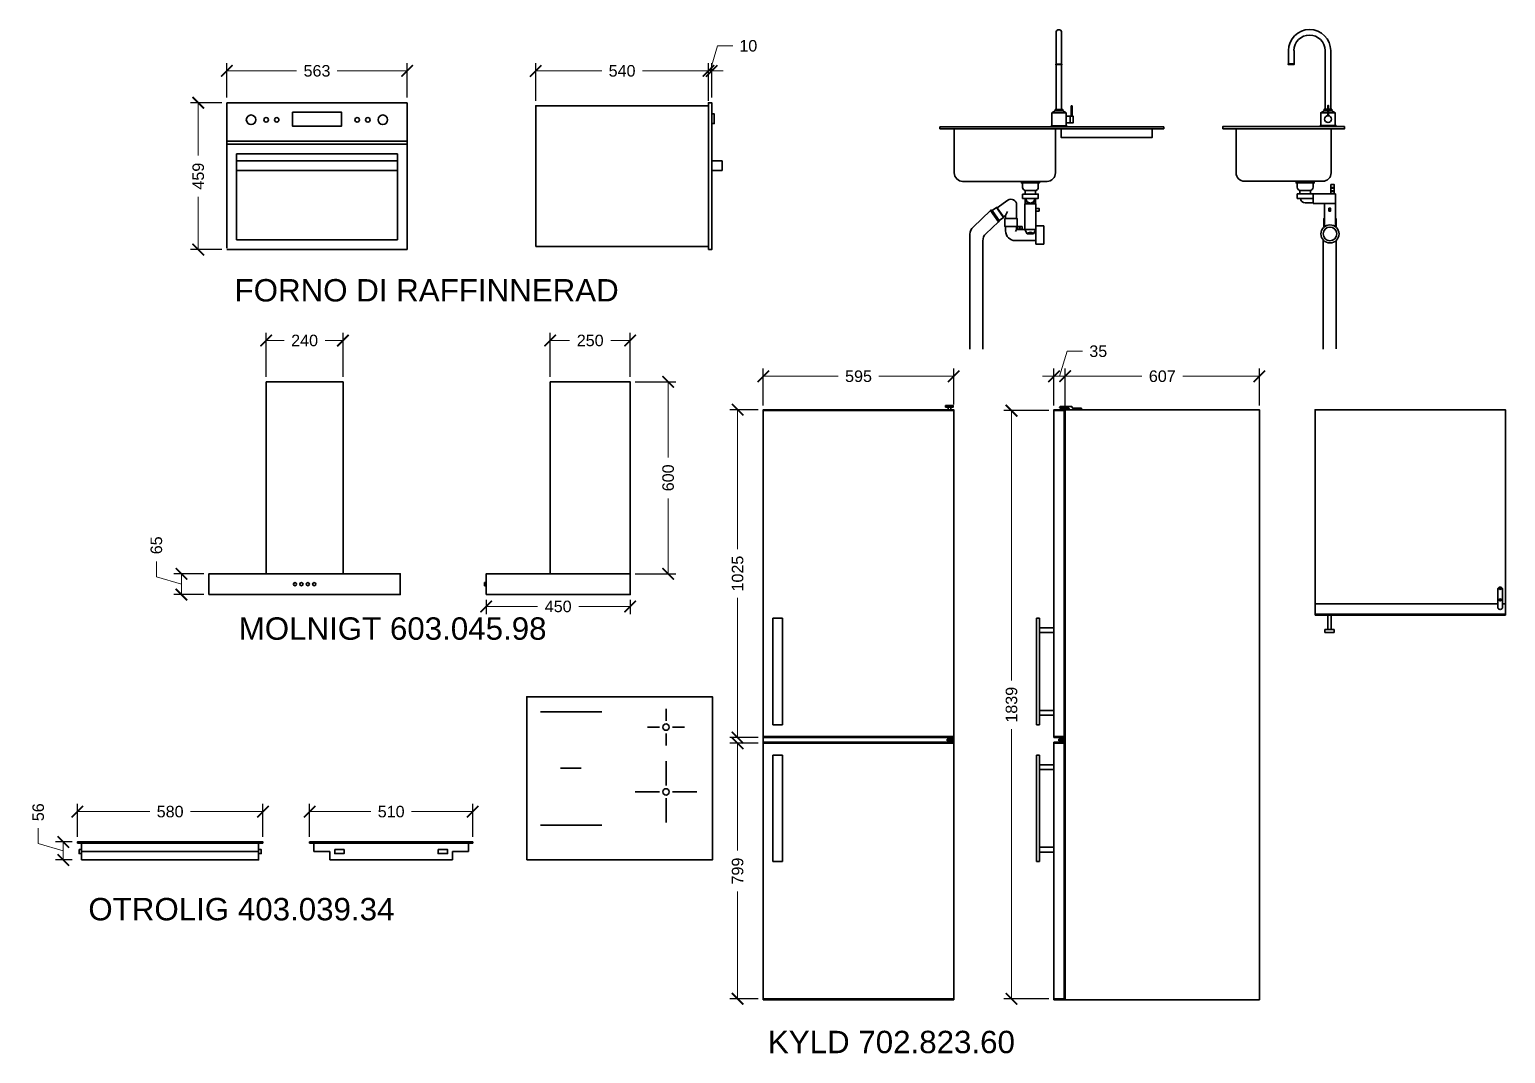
# Model space of a CAD drawing. Header units: inches. Extents: x 15 to 1171, y 15 to 335.
# Drawn here: x 15 to 476.3, y 14.6 to 334.7 of the extents above; entities that cross this region are included whole.
import ezdxf

# ---------------------------------------------------------------- set-up
doc = ezdxf.new("R2010")
doc.units = ezdxf.units.IN
doc.header["$MEASUREMENT"] = 0
doc.layers.add('A-ANNO-DIMS', color=7, linetype='Continuous', lineweight=13)
doc.layers.add('A-SECT-MCUT', color=255, linetype='Continuous', lineweight=35)
doc.layers.add('G-ANNO-TEXT', color=3, linetype='Continuous')
doc.styles.add('ARIAL', font='Arial.ttf')
doc.styles.get("Standard").update_dxf_attribs({"font": 'Arial.ttf'})
doc.dimstyles.new('E-0020_TICK_13', dxfattribs={"dimscale": 0.1, "dimtxt": 36, "dimasz": 36, "dimexe": 24, "dimexo": 16, "dimgap": 24, "dimtad": 0, "dimdec": 0, "dimlfac": 10, "dimzin": 0, "dimdsep": 46, "dimtxsty": 'ARIAL', "dimblk": 'ARCHTICK', "dimblk1": 'ARCHTICK', "dimblk2": 'ARCHTICK', "dimcen": 24, "dimclrd": 256, "dimclre": 256, "dimclrt": 256, "dimadec": 0, "dimazin": 0, "dimtfac": 1, "dimtdec": 0, "dimtmove": 1, "dimatfit": 3, "dimldrblk": 'OPEN90', "dimfxl": 1, "dimtfill": 1, "dimtolj": 1, "dimtzin": 0, "dimlwd": -1, "dimarcsym": 0})

# ---------------------------------------------------------------- blocks, each defined once
blk = doc.blocks.new('_ArchTick')
at = {"color": 0, "linetype": 'ByBlock', "const_width": 0.15}
blk.add_lwpolyline([(-0.5, -0.5), (0.5, 0.5)], dxfattribs=at)
blk = doc.blocks.new('*D3')
at = {"layer": 'A-ANNO-DIMS', "lineweight": -2, "transparency": 16777216}
for p, q in [((75.08, 311.85), (65.35, 311.85)), ((75.08, 265.95), (65.35, 265.95))]:
    blk.add_line(p, q, dxfattribs=at)
at = {"layer": 'A-ANNO-DIMS', "transparency": 16777216}
for p, q in [((67.75, 311.85), (67.75, 295.35)), ((67.75, 265.95), (67.75, 282.44))]:
    blk.add_line(p, q, dxfattribs=at)
at = {"layer": 'Defpoints', "color": 0, "transparency": 16777216}
for p in [(76.68, 311.85), (67.75, 265.95), (76.68, 265.95)]:
    blk.add_point(p, dxfattribs=at)
at = {"layer": 'A-ANNO-DIMS', "transparency": 16777216, "xscale": 3.6, "yscale": 3.6, "zscale": 3.6}
for p, rotation in [((67.75, 311.85), 90), ((67.75, 265.95), 270)]:
    blk.add_blockref('_ArchTick', p, dxfattribs=dict(at, rotation=rotation))
at = {"layer": 'A-ANNO-DIMS', "transparency": 16777216, "insert": (67.75, 288.9), "char_height": 3.6, "attachment_point": 5, "rotation": 90, "style": 'ARIAL', "bg_fill": 3, "box_fill_scale": 1.25, "bg_fill_color": 256, "bg_fill_true_color": 13158600, "bg_fill_transparency": 0}
blk.add_mtext('\\A1;459', dxfattribs=at)
blk = doc.blocks.new('_Open90')
blk = doc.blocks.new('*D4')
at = {"layer": 'A-ANNO-DIMS', "lineweight": -2, "transparency": 16777216}
for p, q in [((76.68, 313.45), (76.68, 324.21)), ((133.02, 313.45), (133.02, 324.21))]:
    blk.add_line(p, q, dxfattribs=at)
at = {"layer": 'A-ANNO-DIMS', "transparency": 16777216}
for p, q in [((76.68, 321.81), (98.49, 321.81)), ((133.02, 321.81), (111.2, 321.81))]:
    blk.add_line(p, q, dxfattribs=at)
at = {"layer": 'Defpoints', "color": 0, "transparency": 16777216}
for p in [(133.02, 321.81), (76.68, 311.85), (133.02, 311.85)]:
    blk.add_point(p, dxfattribs=at)
at = {"layer": 'A-ANNO-DIMS', "transparency": 16777216, "xscale": 3.6, "yscale": 3.6, "zscale": 3.6, "rotation": 180}
blk.add_blockref('_ArchTick', (76.68, 321.81), dxfattribs=at)
at = {"layer": 'A-ANNO-DIMS', "transparency": 16777216, "xscale": 3.6, "yscale": 3.6, "zscale": 3.6}
blk.add_blockref('_ArchTick', (133.02, 321.81), dxfattribs=at)
at = {"layer": 'A-ANNO-DIMS', "transparency": 16777216, "insert": (104.85, 321.81), "char_height": 3.6, "attachment_point": 5, "style": 'ARIAL', "bg_fill": 3, "box_fill_scale": 1.25, "bg_fill_color": 256, "bg_fill_true_color": 13158600, "bg_fill_transparency": 0}
blk.add_mtext('\\A1;563', dxfattribs=at)
blk = doc.blocks.new('*D5')
at = {"layer": 'A-ANNO-DIMS', "lineweight": -2, "transparency": 16777216}
for p, q in [((173.19, 312.5), (173.19, 324.21)), ((227.19, 312.5), (227.19, 324.21))]:
    blk.add_line(p, q, dxfattribs=at)
at = {"layer": 'A-ANNO-DIMS', "transparency": 16777216}
for p, q in [((173.19, 321.81), (193.83, 321.81)), ((227.19, 321.81), (206.54, 321.81))]:
    blk.add_line(p, q, dxfattribs=at)
at = {"layer": 'Defpoints', "color": 0, "transparency": 16777216}
for p in [(227.19, 321.81), (173.19, 310.9), (227.19, 310.9)]:
    blk.add_point(p, dxfattribs=at)
at = {"layer": 'A-ANNO-DIMS', "transparency": 16777216, "xscale": 3.6, "yscale": 3.6, "zscale": 3.6, "rotation": 180}
blk.add_blockref('_ArchTick', (173.19, 321.81), dxfattribs=at)
at = {"layer": 'A-ANNO-DIMS', "transparency": 16777216, "xscale": 3.6, "yscale": 3.6, "zscale": 3.6}
blk.add_blockref('_ArchTick', (227.19, 321.81), dxfattribs=at)
at = {"layer": 'A-ANNO-DIMS', "transparency": 16777216, "insert": (200.19, 321.81), "char_height": 3.6, "attachment_point": 5, "style": 'ARIAL', "bg_fill": 3, "box_fill_scale": 1.25, "bg_fill_color": 256, "bg_fill_true_color": 13158600, "bg_fill_transparency": 0}
blk.add_mtext('\\A1;540', dxfattribs=at)
blk = doc.blocks.new('*D6')
at = {"layer": 'A-ANNO-DIMS', "transparency": 16777216}
for p, q in [((227.69, 321.81), (230.03, 329.64)), ((230.03, 329.64), (234.83, 329.64)), ((227.19, 321.81), (223.59, 321.81)), ((227.19, 321.81), (228.19, 321.81)), ((227.19, 321.81), (228.19, 321.81)), ((228.19, 321.81), (231.79, 321.81))]:
    blk.add_line(p, q, dxfattribs=at)
at = {"layer": 'A-ANNO-DIMS', "lineweight": -2, "transparency": 16777216}
for p, q in [((227.19, 313.45), (227.19, 324.21)), ((228.19, 313.45), (228.19, 324.21))]:
    blk.add_line(p, q, dxfattribs=at)
at = {"layer": 'Defpoints', "color": 0, "transparency": 16777216}
for p in [(228.19, 321.81), (227.19, 311.85), (228.19, 311.85)]:
    blk.add_point(p, dxfattribs=at)
at = {"layer": 'A-ANNO-DIMS', "transparency": 16777216, "xscale": 3.6, "yscale": 3.6, "zscale": 3.6}
blk.add_blockref('_ArchTick', (227.19, 321.81), dxfattribs=at)
at = {"layer": 'A-ANNO-DIMS', "transparency": 16777216, "xscale": 3.6, "yscale": 3.6, "zscale": 3.6, "rotation": 180}
blk.add_blockref('_ArchTick', (228.19, 321.81), dxfattribs=at)
at = {"layer": 'A-ANNO-DIMS', "transparency": 16777216, "insert": (239.64, 329.64), "char_height": 3.6, "attachment_point": 5, "style": 'ARIAL', "bg_fill": 3, "box_fill_scale": 1.25, "bg_fill_color": 256, "bg_fill_true_color": 13158600, "bg_fill_transparency": 0}
blk.add_mtext('\\A1;10', dxfattribs=at)
blk = doc.blocks.new('*D7')
at = {"layer": 'A-ANNO-DIMS', "lineweight": -2, "transparency": 16777216}
for p, q in [((88.98, 226.18), (88.98, 239.91)), ((112.98, 226.18), (112.98, 239.91))]:
    blk.add_line(p, q, dxfattribs=at)
at = {"layer": 'A-ANNO-DIMS', "transparency": 16777216}
for p, q in [((88.98, 237.51), (94.56, 237.51)), ((112.98, 237.51), (107.41, 237.51))]:
    blk.add_line(p, q, dxfattribs=at)
at = {"layer": 'Defpoints', "color": 0, "transparency": 16777216}
for p in [(112.98, 237.51), (88.98, 224.58), (112.98, 224.58)]:
    blk.add_point(p, dxfattribs=at)
at = {"layer": 'A-ANNO-DIMS', "transparency": 16777216, "xscale": 3.6, "yscale": 3.6, "zscale": 3.6, "rotation": 180}
blk.add_blockref('_ArchTick', (88.98, 237.51), dxfattribs=at)
at = {"layer": 'A-ANNO-DIMS', "transparency": 16777216, "xscale": 3.6, "yscale": 3.6, "zscale": 3.6}
blk.add_blockref('_ArchTick', (112.98, 237.51), dxfattribs=at)
at = {"layer": 'A-ANNO-DIMS', "transparency": 16777216, "insert": (100.98, 237.51), "char_height": 3.6, "attachment_point": 5, "style": 'ARIAL', "bg_fill": 3, "box_fill_scale": 1.25, "bg_fill_color": 256, "bg_fill_true_color": 13158600, "bg_fill_transparency": 0}
blk.add_mtext('\\A1;240', dxfattribs=at)
blk = doc.blocks.new('*D8')
at = {"layer": 'A-ANNO-DIMS', "transparency": 16777216}
for p, q in [((54.67, 163.67), (54.67, 168.47)), ((62.5, 161.33), (54.67, 163.67)), ((62.5, 164.58), (62.5, 158.08))]:
    blk.add_line(p, q, dxfattribs=at)
at = {"layer": 'A-ANNO-DIMS', "lineweight": -2, "transparency": 16777216}
for p, q in [((69.48, 164.58), (60.1, 164.58)), ((69.48, 158.08), (60.1, 158.08))]:
    blk.add_line(p, q, dxfattribs=at)
at = {"layer": 'Defpoints', "color": 0, "transparency": 16777216}
for p in [(71.08, 164.58), (62.5, 158.08), (71.08, 158.08)]:
    blk.add_point(p, dxfattribs=at)
at = {"layer": 'A-ANNO-DIMS', "transparency": 16777216, "xscale": 3.6, "yscale": 3.6, "zscale": 3.6}
for p, rotation in [((62.5, 164.58), 90), ((62.5, 158.08), 270)]:
    blk.add_blockref('_ArchTick', p, dxfattribs=dict(at, rotation=rotation))
at = {"layer": 'A-ANNO-DIMS', "transparency": 16777216, "insert": (54.67, 173.48), "char_height": 3.6, "attachment_point": 5, "rotation": 90, "style": 'ARIAL', "bg_fill": 3, "box_fill_scale": 1.25, "bg_fill_color": 256, "bg_fill_true_color": 13158600, "bg_fill_transparency": 0}
blk.add_mtext('\\A1;65', dxfattribs=at)
blk = doc.blocks.new('*D9')
at = {"layer": 'A-ANNO-DIMS', "lineweight": -2, "transparency": 16777216}
for p, q in [((177.73, 226.18), (177.73, 239.91)), ((202.73, 226.18), (202.73, 239.91))]:
    blk.add_line(p, q, dxfattribs=at)
at = {"layer": 'A-ANNO-DIMS', "transparency": 16777216}
for p, q in [((177.73, 237.51), (183.8, 237.51)), ((202.73, 237.51), (196.66, 237.51))]:
    blk.add_line(p, q, dxfattribs=at)
at = {"layer": 'Defpoints', "color": 0, "transparency": 16777216}
for p in [(202.73, 237.51), (177.73, 224.58), (202.73, 224.58)]:
    blk.add_point(p, dxfattribs=at)
at = {"layer": 'A-ANNO-DIMS', "transparency": 16777216, "xscale": 3.6, "yscale": 3.6, "zscale": 3.6, "rotation": 180}
blk.add_blockref('_ArchTick', (177.73, 237.51), dxfattribs=at)
at = {"layer": 'A-ANNO-DIMS', "transparency": 16777216, "xscale": 3.6, "yscale": 3.6, "zscale": 3.6}
blk.add_blockref('_ArchTick', (202.73, 237.51), dxfattribs=at)
at = {"layer": 'A-ANNO-DIMS', "transparency": 16777216, "insert": (190.23, 237.51), "char_height": 3.6, "attachment_point": 5, "style": 'ARIAL', "bg_fill": 3, "box_fill_scale": 1.25, "bg_fill_color": 256, "bg_fill_true_color": 13158600, "bg_fill_transparency": 0}
blk.add_mtext('\\A1;250', dxfattribs=at)
blk = doc.blocks.new('*D10')
at = {"layer": 'A-ANNO-DIMS', "lineweight": -2, "transparency": 16777216}
for p, q in [((204.33, 224.58), (216.99, 224.58)), ((204.33, 164.58), (216.99, 164.58))]:
    blk.add_line(p, q, dxfattribs=at)
at = {"layer": 'A-ANNO-DIMS', "transparency": 16777216}
for p, q in [((214.59, 224.58), (214.59, 200.98)), ((214.59, 164.58), (214.59, 188.17))]:
    blk.add_line(p, q, dxfattribs=at)
at = {"layer": 'Defpoints', "color": 0, "transparency": 16777216}
for p in [(202.73, 224.58), (202.73, 164.58), (214.59, 164.58)]:
    blk.add_point(p, dxfattribs=at)
at = {"layer": 'A-ANNO-DIMS', "transparency": 16777216, "xscale": 3.6, "yscale": 3.6, "zscale": 3.6}
for p, rotation in [((214.59, 224.58), 90), ((214.59, 164.58), 270)]:
    blk.add_blockref('_ArchTick', p, dxfattribs=dict(at, rotation=rotation))
at = {"layer": 'A-ANNO-DIMS', "transparency": 16777216, "insert": (214.59, 194.58), "char_height": 3.6, "attachment_point": 5, "rotation": 90, "style": 'ARIAL', "bg_fill": 3, "box_fill_scale": 1.25, "bg_fill_color": 256, "bg_fill_true_color": 13158600, "bg_fill_transparency": 0}
blk.add_mtext('\\A1;600', dxfattribs=at)
blk = doc.blocks.new('*D11')
at = {"layer": 'A-ANNO-DIMS', "lineweight": -2, "transparency": 16777216}
for p, q in [((157.73, 156.48), (157.73, 151.96)), ((202.73, 156.48), (202.73, 151.96))]:
    blk.add_line(p, q, dxfattribs=at)
at = {"layer": 'A-ANNO-DIMS', "transparency": 16777216}
for p, q in [((157.73, 154.36), (173.78, 154.36)), ((202.73, 154.36), (186.68, 154.36))]:
    blk.add_line(p, q, dxfattribs=at)
at = {"layer": 'Defpoints', "color": 0, "transparency": 16777216}
for p in [(157.73, 158.08), (202.73, 158.08), (202.73, 154.36)]:
    blk.add_point(p, dxfattribs=at)
at = {"layer": 'A-ANNO-DIMS', "transparency": 16777216, "xscale": 3.6, "yscale": 3.6, "zscale": 3.6, "rotation": 180}
blk.add_blockref('_ArchTick', (157.73, 154.36), dxfattribs=at)
at = {"layer": 'A-ANNO-DIMS', "transparency": 16777216, "xscale": 3.6, "yscale": 3.6, "zscale": 3.6}
blk.add_blockref('_ArchTick', (202.73, 154.36), dxfattribs=at)
at = {"layer": 'A-ANNO-DIMS', "transparency": 16777216, "insert": (180.23, 154.36), "char_height": 3.6, "attachment_point": 5, "style": 'ARIAL', "bg_fill": 3, "box_fill_scale": 1.25, "bg_fill_color": 256, "bg_fill_true_color": 13158600, "bg_fill_transparency": 0}
blk.add_mtext('\\A1;450', dxfattribs=at)
blk = doc.blocks.new('*D12')
at = {"layer": 'A-ANNO-DIMS', "lineweight": -2, "transparency": 16777216}
for p, q in [((244.33, 217.19), (244.33, 228.73)), ((303.83, 217.49), (303.83, 228.73))]:
    blk.add_line(p, q, dxfattribs=at)
at = {"layer": 'A-ANNO-DIMS', "transparency": 16777216}
for p, q in [((244.33, 226.33), (267.73, 226.33)), ((303.83, 226.33), (280.43, 226.33))]:
    blk.add_line(p, q, dxfattribs=at)
at = {"layer": 'Defpoints', "color": 0, "transparency": 16777216}
for p in [(303.83, 226.33), (244.33, 215.59), (303.83, 215.89)]:
    blk.add_point(p, dxfattribs=at)
at = {"layer": 'A-ANNO-DIMS', "transparency": 16777216, "xscale": 3.6, "yscale": 3.6, "zscale": 3.6, "rotation": 180}
blk.add_blockref('_ArchTick', (244.33, 226.33), dxfattribs=at)
at = {"layer": 'A-ANNO-DIMS', "transparency": 16777216, "xscale": 3.6, "yscale": 3.6, "zscale": 3.6}
blk.add_blockref('_ArchTick', (303.83, 226.33), dxfattribs=at)
at = {"layer": 'A-ANNO-DIMS', "transparency": 16777216, "insert": (274.08, 226.33), "char_height": 3.6, "attachment_point": 5, "style": 'ARIAL', "bg_fill": 3, "box_fill_scale": 1.25, "bg_fill_color": 256, "bg_fill_true_color": 13158600, "bg_fill_transparency": 0}
blk.add_mtext('\\A1;595', dxfattribs=at)
blk = doc.blocks.new('*D13')
at = {"layer": 'A-ANNO-DIMS', "transparency": 16777216}
for p, q in [((336.9, 226.33), (339.25, 234.15)), ((339.25, 234.15), (344.05, 234.15)), ((335.15, 226.33), (331.55, 226.33)), ((335.15, 226.33), (338.65, 226.33)), ((335.15, 226.33), (338.65, 226.33)), ((338.65, 226.33), (342.25, 226.33))]:
    blk.add_line(p, q, dxfattribs=at)
at = {"layer": 'A-ANNO-DIMS', "lineweight": -2, "transparency": 16777216}
for p, q in [((335.15, 217.19), (335.15, 228.73)), ((338.65, 217.19), (338.65, 228.73))]:
    blk.add_line(p, q, dxfattribs=at)
at = {"layer": 'Defpoints', "color": 0, "transparency": 16777216}
for p in [(338.65, 226.33), (335.15, 215.59), (338.65, 215.59)]:
    blk.add_point(p, dxfattribs=at)
at = {"layer": 'A-ANNO-DIMS', "transparency": 16777216, "xscale": 3.6, "yscale": 3.6, "zscale": 3.6}
blk.add_blockref('_ArchTick', (335.15, 226.33), dxfattribs=at)
at = {"layer": 'A-ANNO-DIMS', "transparency": 16777216, "xscale": 3.6, "yscale": 3.6, "zscale": 3.6, "rotation": 180}
blk.add_blockref('_ArchTick', (338.65, 226.33), dxfattribs=at)
at = {"layer": 'A-ANNO-DIMS', "transparency": 16777216, "insert": (349, 234.15), "char_height": 3.6, "attachment_point": 5, "style": 'ARIAL', "bg_fill": 3, "box_fill_scale": 1.25, "bg_fill_color": 256, "bg_fill_true_color": 13158600, "bg_fill_transparency": 0}
blk.add_mtext('\\A1;35', dxfattribs=at)
blk = doc.blocks.new('*D14')
at = {"layer": 'A-ANNO-DIMS', "lineweight": -2, "transparency": 16777216}
for p, q in [((338.65, 217.19), (338.65, 228.73)), ((399.35, 217.19), (399.35, 228.73))]:
    blk.add_line(p, q, dxfattribs=at)
at = {"layer": 'A-ANNO-DIMS', "transparency": 16777216}
for p, q in [((338.65, 226.33), (362.6, 226.33)), ((399.35, 226.33), (375.4, 226.33))]:
    blk.add_line(p, q, dxfattribs=at)
at = {"layer": 'Defpoints', "color": 0, "transparency": 16777216}
for p in [(399.35, 226.33), (338.65, 215.59), (399.35, 215.59)]:
    blk.add_point(p, dxfattribs=at)
at = {"layer": 'A-ANNO-DIMS', "transparency": 16777216, "xscale": 3.6, "yscale": 3.6, "zscale": 3.6, "rotation": 180}
blk.add_blockref('_ArchTick', (338.65, 226.33), dxfattribs=at)
at = {"layer": 'A-ANNO-DIMS', "transparency": 16777216, "xscale": 3.6, "yscale": 3.6, "zscale": 3.6}
blk.add_blockref('_ArchTick', (399.35, 226.33), dxfattribs=at)
at = {"layer": 'A-ANNO-DIMS', "transparency": 16777216, "insert": (369, 226.33), "char_height": 3.6, "attachment_point": 5, "style": 'ARIAL', "bg_fill": 3, "box_fill_scale": 1.25, "bg_fill_color": 256, "bg_fill_true_color": 13158600, "bg_fill_transparency": 0}
blk.add_mtext('\\A1;607', dxfattribs=at)
blk = doc.blocks.new('*D15')
at = {"layer": 'A-ANNO-DIMS', "lineweight": -2, "transparency": 16777216}
for p, q in [((242.73, 215.89), (233.9, 215.89)), ((242.73, 113.39), (233.9, 113.39))]:
    blk.add_line(p, q, dxfattribs=at)
at = {"layer": 'A-ANNO-DIMS', "transparency": 16777216}
for p, q in [((236.3, 215.89), (236.3, 172.25)), ((236.3, 113.39), (236.3, 157.03))]:
    blk.add_line(p, q, dxfattribs=at)
at = {"layer": 'Defpoints', "color": 0, "transparency": 16777216}
for p in [(244.33, 215.89), (236.3, 113.39), (244.33, 113.39)]:
    blk.add_point(p, dxfattribs=at)
at = {"layer": 'A-ANNO-DIMS', "transparency": 16777216, "xscale": 3.6, "yscale": 3.6, "zscale": 3.6}
for p, rotation in [((236.3, 215.89), 90), ((236.3, 113.39), 270)]:
    blk.add_blockref('_ArchTick', p, dxfattribs=dict(at, rotation=rotation))
at = {"layer": 'A-ANNO-DIMS', "transparency": 16777216, "insert": (236.3, 164.64), "char_height": 3.6, "attachment_point": 5, "rotation": 90, "style": 'ARIAL', "bg_fill": 3, "box_fill_scale": 1.25, "bg_fill_color": 256, "bg_fill_true_color": 13158600, "bg_fill_transparency": 0}
blk.add_mtext('\\A1;1025', dxfattribs=at)
blk = doc.blocks.new('*D16')
at = {"layer": 'A-ANNO-DIMS', "lineweight": -2, "transparency": 16777216}
for p, q in [((242.73, 111.59), (233.9, 111.59)), ((242.73, 31.69), (233.9, 31.69))]:
    blk.add_line(p, q, dxfattribs=at)
at = {"layer": 'A-ANNO-DIMS', "transparency": 16777216}
for p, q in [((236.3, 111.59), (236.3, 78.02)), ((236.3, 31.69), (236.3, 65.26))]:
    blk.add_line(p, q, dxfattribs=at)
at = {"layer": 'Defpoints', "color": 0, "transparency": 16777216}
for p in [(244.33, 111.59), (236.3, 31.69), (244.33, 31.69)]:
    blk.add_point(p, dxfattribs=at)
at = {"layer": 'A-ANNO-DIMS', "transparency": 16777216, "xscale": 3.6, "yscale": 3.6, "zscale": 3.6}
for p, rotation in [((236.3, 111.59), 90), ((236.3, 31.69), 270)]:
    blk.add_blockref('_ArchTick', p, dxfattribs=dict(at, rotation=rotation))
at = {"layer": 'A-ANNO-DIMS', "transparency": 16777216, "insert": (236.3, 71.64), "char_height": 3.6, "attachment_point": 5, "rotation": 90, "style": 'ARIAL', "bg_fill": 3, "box_fill_scale": 1.25, "bg_fill_color": 256, "bg_fill_true_color": 13158600, "bg_fill_transparency": 0}
blk.add_mtext('\\A1;799', dxfattribs=at)
blk = doc.blocks.new('*D17')
at = {"layer": 'A-ANNO-DIMS', "lineweight": -2, "transparency": 16777216}
for p, q in [((333.55, 215.59), (319.49, 215.59)), ((333.55, 31.69), (319.49, 31.69))]:
    blk.add_line(p, q, dxfattribs=at)
at = {"layer": 'A-ANNO-DIMS', "transparency": 16777216}
for p, q in [((321.89, 215.59), (321.89, 131.25)), ((321.89, 31.69), (321.89, 116.03))]:
    blk.add_line(p, q, dxfattribs=at)
at = {"layer": 'Defpoints', "color": 0, "transparency": 16777216}
for p in [(335.15, 215.59), (321.89, 31.69), (335.15, 31.69)]:
    blk.add_point(p, dxfattribs=at)
at = {"layer": 'A-ANNO-DIMS', "transparency": 16777216, "xscale": 3.6, "yscale": 3.6, "zscale": 3.6}
for p, rotation in [((321.89, 215.59), 90), ((321.89, 31.69), 270)]:
    blk.add_blockref('_ArchTick', p, dxfattribs=dict(at, rotation=rotation))
at = {"layer": 'A-ANNO-DIMS', "transparency": 16777216, "insert": (321.89, 123.64), "char_height": 3.6, "attachment_point": 5, "rotation": 90, "style": 'ARIAL', "bg_fill": 3, "box_fill_scale": 1.25, "bg_fill_color": 256, "bg_fill_true_color": 13158600, "bg_fill_transparency": 0}
blk.add_mtext('\\A1;1839', dxfattribs=at)
blk = doc.blocks.new('*D18')
at = {"layer": 'A-ANNO-DIMS', "transparency": 16777216}
for p, q in [((17.74, 80.27), (17.74, 85.07)), ((25.57, 77.93), (17.74, 80.27)), ((25.57, 80.73), (25.57, 75.13))]:
    blk.add_line(p, q, dxfattribs=at)
at = {"layer": 'A-ANNO-DIMS', "lineweight": -2, "transparency": 16777216}
for p, q in [((28.36, 80.73), (23.17, 80.73)), ((28.36, 75.13), (23.17, 75.13))]:
    blk.add_line(p, q, dxfattribs=at)
at = {"layer": 'Defpoints', "color": 0, "transparency": 16777216}
for p in [(29.96, 80.73), (25.57, 75.13), (29.96, 75.13)]:
    blk.add_point(p, dxfattribs=at)
at = {"layer": 'A-ANNO-DIMS', "transparency": 16777216, "xscale": 3.6, "yscale": 3.6, "zscale": 3.6}
for p, rotation in [((25.57, 80.73), 90), ((25.57, 75.13), 270)]:
    blk.add_blockref('_ArchTick', p, dxfattribs=dict(at, rotation=rotation))
at = {"layer": 'A-ANNO-DIMS', "transparency": 16777216, "insert": (17.74, 90.03), "char_height": 3.6, "attachment_point": 5, "rotation": 90, "style": 'ARIAL', "bg_fill": 3, "box_fill_scale": 1.25, "bg_fill_color": 256, "bg_fill_true_color": 13158600, "bg_fill_transparency": 0}
blk.add_mtext('\\A1;56', dxfattribs=at)
blk = doc.blocks.new('*D19')
at = {"layer": 'A-ANNO-DIMS', "lineweight": -2, "transparency": 16777216}
for p, q in [((29.96, 82.33), (29.96, 92.61)), ((87.96, 82.33), (87.96, 92.61))]:
    blk.add_line(p, q, dxfattribs=at)
at = {"layer": 'A-ANNO-DIMS', "transparency": 16777216}
for p, q in [((29.96, 90.21), (52.61, 90.21)), ((87.96, 90.21), (65.31, 90.21))]:
    blk.add_line(p, q, dxfattribs=at)
at = {"layer": 'Defpoints', "color": 0, "transparency": 16777216}
for p in [(87.96, 90.21), (29.96, 80.73), (87.96, 80.73)]:
    blk.add_point(p, dxfattribs=at)
at = {"layer": 'A-ANNO-DIMS', "transparency": 16777216, "xscale": 3.6, "yscale": 3.6, "zscale": 3.6, "rotation": 180}
blk.add_blockref('_ArchTick', (29.96, 90.21), dxfattribs=at)
at = {"layer": 'A-ANNO-DIMS', "transparency": 16777216, "xscale": 3.6, "yscale": 3.6, "zscale": 3.6}
blk.add_blockref('_ArchTick', (87.96, 90.21), dxfattribs=at)
at = {"layer": 'A-ANNO-DIMS', "transparency": 16777216, "insert": (58.96, 90.21), "char_height": 3.6, "attachment_point": 5, "style": 'ARIAL', "bg_fill": 3, "box_fill_scale": 1.25, "bg_fill_color": 256, "bg_fill_true_color": 13158600, "bg_fill_transparency": 0}
blk.add_mtext('\\A1;580', dxfattribs=at)
blk = doc.blocks.new('*D20')
at = {"layer": 'A-ANNO-DIMS', "lineweight": -2, "transparency": 16777216}
for p, q in [((102.53, 82.33), (102.53, 92.61)), ((153.53, 82.33), (153.53, 92.61))]:
    blk.add_line(p, q, dxfattribs=at)
at = {"layer": 'A-ANNO-DIMS', "transparency": 16777216}
for p, q in [((102.53, 90.21), (121.67, 90.21)), ((153.53, 90.21), (134.38, 90.21))]:
    blk.add_line(p, q, dxfattribs=at)
at = {"layer": 'Defpoints', "color": 0, "transparency": 16777216}
for p in [(153.53, 90.21), (102.53, 80.73), (153.53, 80.73)]:
    blk.add_point(p, dxfattribs=at)
at = {"layer": 'A-ANNO-DIMS', "transparency": 16777216, "xscale": 3.6, "yscale": 3.6, "zscale": 3.6, "rotation": 180}
blk.add_blockref('_ArchTick', (102.53, 90.21), dxfattribs=at)
at = {"layer": 'A-ANNO-DIMS', "transparency": 16777216, "xscale": 3.6, "yscale": 3.6, "zscale": 3.6}
blk.add_blockref('_ArchTick', (153.53, 90.21), dxfattribs=at)
at = {"layer": 'A-ANNO-DIMS', "transparency": 16777216, "insert": (128.03, 90.21), "char_height": 3.6, "attachment_point": 5, "style": 'ARIAL', "bg_fill": 3, "box_fill_scale": 1.25, "bg_fill_color": 256, "bg_fill_true_color": 13158600, "bg_fill_transparency": 0}
blk.add_mtext('\\A1;510', dxfattribs=at)

msp = doc.modelspace()

# ---------------------------------------------------------------- linework, layer by layer
at = {"layer": 'A-SECT-MCUT'}
for p, q in [((408.43, 328.15), (408.43, 323.97)), ((410.17, 328.15), (410.17, 323.97)), ((419.9, 323.97), (419.8, 323.97)), ((76.68, 267.95), (76.68, 311.85)), ((76.68, 266.35), (76.68, 311.85)), ((76.68, 311.85), (133.02, 311.85)), ((133.02, 311.85), (133.02, 265.95)), ((335.48, 309.28), (334.44, 308.68)), ((335.48, 309.28), (337.89, 309.28)), ((337.89, 309.28), (338.93, 308.68)), ((419.56, 309.34), (418.52, 308.74)), ((419.56, 309.34), (420.69, 309.34)), ((420.94, 309.34), (421.97, 309.34)), ((421.97, 309.34), (423.01, 308.74)), ((340.26, 307.68), (340.26, 305.55)), ((76.68, 299.85), (133.02, 299.85)), ((369.47, 304.33), (299.47, 304.33)), ((299.47, 304.33), (299.47, 303.65)), ((299.47, 303.65), (369.47, 303.65)), ((369.47, 304.33), (369.47, 303.65)), ((133.02, 298.85), (76.68, 298.85)), ((79.68, 268.95), (79.68, 295.85)), ((130.02, 295.85), (79.68, 295.85)), ((130.02, 295.85), (130.02, 268.95)), ((320.79, 281.38), (317.41, 279.01)), ((416.12, 283.33), (423.12, 283.33)), ((416.12, 281.94), (416.12, 280.32)), ((421.67, 285.38), (422.67, 285.38)), ((421.67, 285.19), (422.67, 285.19)), ((421.67, 284.31), (422.67, 284.31)), ((421.67, 284.11), (422.67, 284.11)), ((423.12, 283.33), (423.12, 280.32)), ((315.35, 278.13), (309.86, 272.99)), ((315.68, 278.37), (315.35, 278.14)), ((315.35, 278.13), (317.83, 274.59)), ((315.68, 278.37), (318.16, 274.83)), ((317.24, 279.06), (315.85, 278.12)), ((315.85, 278.12), (317.99, 275.07)), ((317.33, 279.12), (317.24, 279.06)), ((317.24, 279.06), (319.38, 276.01)), ((317.24, 279.06), (319.38, 276.01)), ((317.33, 279.12), (319.46, 276.07)), ((320.05, 276.65), (320.61, 277.88)), ((323.49, 279.96), (323.49, 275.62)), ((329.52, 280.29), (326.07, 280.29)), ((326.07, 272.21), (326.07, 280.29)), ((329.52, 280.29), (329.52, 272.21)), ((413.66, 280.52), (416.12, 280.52)), ((416.12, 280.32), (423.12, 280.32)), ((423.12, 280.32), (419.67, 280.32)), ((419.67, 273.09), (419.67, 280.32)), ((423.12, 280.32), (423.12, 273.09)), ((317.83, 274.59), (313.87, 270.88)), ((318.16, 274.83), (317.83, 274.6)), ((319.38, 276.01), (317.99, 275.07)), ((320.05, 276.65), (319.38, 276.19)), ((319.46, 276.07), (319.38, 276.01)), ((320.05, 275.62), (320.05, 276.65)), ((320.05, 271.76), (320.05, 273.11)), ((323.49, 272.21), (323.09, 271.57)), ((323.49, 273.11), (323.49, 272.21)), ((323.49, 272.21), (329.52, 272.21)), ((326.07, 272.21), (326.82, 270.82)), ((328.78, 270.82), (329.52, 272.21)), ((329.52, 268.76), (329.52, 272.21)), ((76.68, 266.35), (76.68, 267.95)), ((79.68, 268.95), (130.02, 268.95)), ((308.91, 270.8), (308.91, 234.82)), ((312.92, 268.69), (312.92, 234.86)), ((329.52, 268.76), (323.05, 268.76)), ((326.82, 270.82), (328.78, 270.82)), ((419.31, 268.93), (419.31, 234.84)), ((423.32, 268.72), (423.32, 234.88)), ((76.68, 265.95), (133.02, 265.95)), ((87.96, 80.33), (29.96, 80.33)), ((102.53, 80.33), (153.53, 80.33)), ((86.61, 77.73), (31.31, 77.73)), ((103.88, 77.73), (108.88, 77.73)), ((108.88, 77.73), (108.88, 75.13)), ((152.18, 77.73), (147.18, 77.73)), ((147.18, 77.73), (147.18, 75.13))]:
    msp.add_line(p, q, dxfattribs=at)
at = {"layer": 'A-SECT-MCUT', "color": 7}
for p, q in [((244.33, 215.59), (303.83, 215.59)), ((335.15, 215.59), (338.65, 215.59)), ((337.12, 216.39), (339.71, 216.39)), ((337.12, 216.39), (337.37, 216.39)), ((337.37, 216.39), (337.37, 215.89)), ((337.87, 215.89), (337.87, 216.39)), ((338.15, 215.89), (338.05, 215.89)), ((338.65, 215.89), (338.15, 215.89)), ((338.35, 113.69), (338.35, 215.59)), ((338.65, 31.39), (338.65, 215.89)), ((473.85, 159.67), (473.85, 154.16)), ((474.43, 160.04), (474.55, 160.04)), ((474.55, 159.94), (474.43, 159.94)), ((474.55, 160.16), (474.55, 160.04)), ((474.55, 159.94), (474.55, 159.82)), ((474.65, 160.04), (474.65, 160.16)), ((474.65, 160.04), (474.78, 160.04)), ((474.65, 159.82), (474.65, 159.94)), ((474.78, 159.94), (474.65, 159.94)), ((475.35, 159.67), (475.35, 154.16)), ((416.75, 155.19), (473.85, 155.19)), ((474.55, 156.46), (474.43, 156.46)), ((474.43, 156.36), (474.55, 156.36)), ((474.55, 156.46), (474.55, 156.58)), ((474.55, 156.24), (474.55, 156.36)), ((474.65, 156.46), (474.65, 156.58)), ((474.78, 156.46), (474.65, 156.46)), ((474.65, 156.24), (474.65, 156.36)), ((474.65, 156.36), (474.78, 156.36)), ((475.35, 155.19), (476.25, 155.19)), ((247.33, 117.39), (247.33, 150.69)), ((247.33, 150.69), (250.33, 150.69)), ((250.33, 150.69), (250.33, 117.39)), ((329.65, 120.39), (329.65, 150.69)), ((329.65, 150.69), (330.65, 150.69)), ((330.65, 150.69), (330.65, 117.39)), ((330.65, 150.69), (330.65, 147.69)), ((330.65, 147.69), (335.15, 147.69)), ((476.25, 151.99), (416.75, 151.99)), ((419.75, 151.69), (422.75, 151.69)), ((420.5, 151.69), (422, 151.69)), ((420.75, 147.19), (420.75, 151.69)), ((421.75, 151.69), (421.75, 147.19)), ((335.15, 146.19), (330.65, 146.19)), ((419.75, 146.19), (419.75, 147.19)), ((419.75, 147.19), (422.75, 147.19)), ((421.25, 146.19), (419.75, 146.19)), ((422.75, 146.19), (421.25, 146.19)), ((422.75, 147.19), (422.75, 146.19)), ((329.65, 117.39), (329.65, 120.39)), ((335.15, 121.89), (330.65, 121.89)), ((330.65, 117.39), (330.65, 120.39)), ((330.65, 120.39), (335.15, 120.39)), ((247.33, 117.39), (250.33, 117.39)), ((329.65, 117.39), (330.65, 117.39)), ((244.33, 113.69), (303.83, 113.69)), ((244.33, 113.39), (303.83, 113.39)), ((244.33, 111.89), (303.83, 111.89)), ((244.33, 111.59), (303.83, 111.59)), ((303.83, 112.89), (301.83, 112.89)), ((301.83, 112.89), (301.83, 112.39)), ((301.83, 112.39), (303.83, 112.39)), ((302.43, 113.39), (302.43, 112.89)), ((302.43, 112.39), (302.43, 111.89)), ((302.83, 112.89), (303.23, 112.89)), ((303.2, 112.39), (303.2, 111.89)), ((303.23, 112.89), (303.23, 113.39)), ((338.65, 113.69), (335.15, 113.69)), ((335.15, 113.39), (338.65, 113.39)), ((335.15, 111.89), (338.65, 111.89)), ((335.15, 111.59), (338.65, 111.59)), ((337.15, 113.39), (336.35, 113.39)), ((338.65, 112.89), (336.65, 112.89)), ((336.65, 112.89), (336.65, 112.39)), ((336.65, 112.39), (338.65, 112.39)), ((336.85, 113.39), (336.85, 112.89)), ((336.85, 112.39), (336.85, 111.89)), ((337.65, 113.39), (337.65, 112.89)), ((337.65, 112.39), (337.65, 111.89)), ((338.35, 111.59), (338.35, 31.69)), ((247.33, 107.89), (250.33, 107.89)), ((247.33, 107.89), (247.33, 74.59)), ((250.33, 74.59), (250.33, 107.89)), ((329.65, 77.59), (329.65, 107.89)), ((329.65, 107.89), (330.65, 107.89)), ((330.65, 107.89), (330.65, 74.59)), ((330.65, 107.89), (330.65, 104.89)), ((330.65, 104.89), (335.15, 104.89)), ((335.15, 103.39), (330.65, 103.39)), ((335.15, 79.09), (330.65, 79.09)), ((247.33, 74.59), (250.33, 74.59)), ((329.65, 74.59), (329.65, 77.59)), ((329.65, 74.59), (330.65, 74.59)), ((330.65, 74.59), (330.65, 77.59)), ((330.65, 77.59), (335.15, 77.59)), ((244.33, 31.69), (303.83, 31.69)), ((335.15, 31.69), (338.65, 31.69)), ((335.15, 31.39), (338.15, 31.39))]:
    msp.add_line(p, q, dxfattribs=at)
at = {"layer": 'A-SECT-MCUT', "color": 251}
for p, q in [((174.66, 121.39), (193.87, 121.39)), ((213.92, 118.64), (213.92, 122.4)), ((211.92, 116.64), (208.16, 116.64)), ((215.92, 116.64), (219.68, 116.64)), ((213.92, 110.88), (213.92, 114.64)), ((180.95, 103.84), (187.41, 103.84)), ((213.92, 98.39), (213.92, 105.99)), ((204.32, 96.39), (211.92, 96.39)), ((213.92, 94.39), (213.92, 86.79)), ((215.92, 96.39), (223.52, 96.39)), ((174.66, 85.97), (193.87, 85.97))]:
    msp.add_line(p, q, dxfattribs=at)
at = {"layer": 'A-SECT-MCUT'}
for points in [[(335.82, 323.91), (335.82, 333.83)], [(337.55, 333.83), (337.55, 323.91)], [(420.69, 309.84), (419.9, 309.84), (419.9, 328.16)], [(421.63, 328.15), (421.63, 309.84), (420.95, 309.84)], [(337.55, 323.76), (337.55, 309.78), (335.82, 309.78), (335.82, 323.76)], [(420.69, 309.34), (419.56, 309.34), (419.56, 309.84), (420.69, 309.84)], [(420.69, 307.79), (420.69, 310.96), (420.95, 310.96), (420.94, 307.79)], [(420.95, 309.84), (421.97, 309.84), (421.97, 309.34), (420.94, 309.34)], [(420.94, 308.74), (423.01, 308.74), (423.01, 304.74), (418.52, 304.74), (418.52, 308.74), (420.69, 308.74)], [(326.17, 280.29), (326.17, 281.92), (329.42, 281.92), (329.42, 280.29)], [(419.67, 273.14), (419.48, 273.14), (419.48, 275.65), (419.67, 275.65)], [(423.12, 275.65), (423.32, 275.65), (423.32, 273.14), (423.12, 273.14)], [(87.96, 80.33), (87.96, 80.73), (29.96, 80.73), (29.96, 80.33)], [(153.53, 80.33), (153.53, 80.73), (102.53, 80.73), (102.53, 80.33)], [(152.18, 77.73), (152.18, 80.33), (103.88, 80.33), (103.88, 77.73)], [(108.88, 75.13), (147.18, 75.13)]]:
    msp.add_lwpolyline(points, dxfattribs=at)
for points in [[(335.73, 323.91), (337.65, 323.91), (337.65, 323.76), (335.73, 323.76)], [(408.34, 323.97), (410.26, 323.97), (410.26, 323.81), (408.34, 323.81)], [(173.19, 266.9), (227.19, 266.9), (227.19, 310.9), (173.19, 310.9)], [(227.19, 265.95), (228.19, 265.95), (228.19, 311.85), (227.19, 311.85)], [(335.48, 309.78), (337.89, 309.78), (337.89, 309.28), (335.48, 309.28)], [(340.58, 310.84), (340.84, 310.84), (340.84, 307.68), (340.58, 307.68)], [(97.23, 308.91), (112.46, 308.91), (112.46, 304.49), (97.23, 304.49)], [(228.19, 305.36), (228.99, 305.36), (228.99, 308.36), (228.19, 308.36)], [(334.24, 304.68), (339.17, 304.68), (339.17, 304.33), (334.24, 304.33)], [(334.44, 308.68), (338.93, 308.68), (338.93, 304.68), (334.44, 304.68)], [(338.93, 307.68), (341.13, 307.68), (341.13, 305.55), (338.93, 305.55)], [(418.32, 304.74), (423.25, 304.74), (423.25, 304.39), (418.32, 304.39)], [(337.4, 303.65), (365.85, 303.65), (365.85, 301.02), (337.4, 301.02)], [(387.92, 303.67), (425.91, 303.67), (425.91, 304.39), (387.92, 304.39)], [(79.68, 293.68), (130.02, 293.68), (130.02, 290.62), (79.68, 290.62)], [(231.42, 290.62), (228.19, 290.62), (228.19, 293.68), (231.42, 293.68)], [(324.97, 287.27), (330.62, 287.27), (330.62, 286.78), (324.97, 286.78)], [(410.83, 287.29), (416.48, 287.29), (416.48, 286.81), (410.83, 286.81)], [(421.67, 286.33), (422.67, 286.33), (422.67, 283.33), (421.67, 283.33)], [(325.33, 283.31), (330.26, 283.31), (330.26, 281.92), (325.33, 281.92)], [(326.17, 284.39), (329.42, 284.39), (329.42, 283.31), (326.17, 283.31)], [(411.19, 283.33), (416.12, 283.33), (416.12, 281.94), (411.19, 281.94)], [(412.03, 284.42), (415.28, 284.42), (415.28, 283.33), (412.03, 283.33)], [(329.52, 278.82), (330.48, 278.82), (330.48, 277.98), (329.52, 277.98)], [(421.08, 278.84), (421.58, 278.84), (421.58, 278), (421.08, 278)], [(319.85, 275.62), (323.69, 275.62), (323.69, 273.11), (319.85, 273.11)], [(323.69, 273.11), (325.21, 273.11), (325.21, 272.21), (323.69, 272.21)], [(329.52, 273.32), (331.96, 273.32), (331.96, 267.65), (329.52, 267.65)], [(88.98, 164.58), (112.98, 164.58), (112.98, 224.58), (88.98, 224.58)], [(177.73, 164.58), (202.73, 164.58), (202.73, 224.58), (177.73, 224.58)], [(71.08, 158.08), (130.88, 158.08), (130.88, 164.58), (71.08, 164.58)], [(157.23, 160.83), (157.73, 160.83), (157.73, 161.83), (157.23, 161.83)], [(157.73, 158.08), (202.73, 158.08), (202.73, 164.58), (157.73, 164.58)], [(170.42, 75.13), (228.42, 75.13), (228.42, 126.13), (170.42, 126.13)], [(31.31, 75.13), (86.61, 75.13), (86.61, 80.33), (31.31, 80.33)], [(30.49, 78.34), (31.31, 78.34), (31.31, 77.11), (30.49, 77.11)], [(86.61, 78.34), (87.43, 78.34), (87.43, 77.11), (86.61, 77.11)], [(110.38, 78.34), (113.34, 78.34), (113.34, 77.11), (110.38, 77.11)], [(142.71, 78.34), (145.68, 78.34), (145.68, 77.11), (142.71, 77.11)]]:
    msp.add_lwpolyline(points, close=True, dxfattribs=at)
for points in [[(304, 303.65), (335.61, 303.65), (335.61, 289.89, -0.414214), (332.99, 287.27), (306.62, 287.27, -0.414214), (304, 289.89)], [(392.08, 303.67), (421.76, 303.67), (421.76, 289.91, -0.414214), (419.14, 287.29), (394.7, 287.29, -0.414214), (392.08, 289.91)], [(411.19, 286.81), (416.12, 286.81), (416.12, 285.42, -0.414214), (415.12, 284.42), (412.19, 284.42, -0.414214), (411.19, 285.42)]]:
    msp.add_lwpolyline(points, format="xyb", close=True, dxfattribs=at)
msp.add_lwpolyline([(325.33, 285.39), (325.33, 286.78), (330.26, 286.78), (330.26, 285.39, -0.414214), (329.26, 284.39), (326.17, 284.39)], format="xyb", dxfattribs=at)
at = {"layer": 'A-SECT-MCUT', "color": 7}
for points in [[(340.33, 216.89), (337.13, 216.89)], [(335.15, 111.89), (335.15, 31.39), (399.35, 31.39), (399.35, 215.89), (335.15, 215.89), (335.15, 113.39)], [(336.87, 215.89), (343.87, 215.89)], [(340.87, 216.48), (340.87, 216.72)], [(343.58, 216.39), (340.96, 216.39)]]:
    msp.add_lwpolyline(points, dxfattribs=at)
for points in [[(244.33, 31.39), (303.83, 31.39), (303.83, 215.89), (244.33, 215.89)], [(416.75, 151.69), (476.25, 151.69), (476.25, 215.89), (416.75, 215.89)]]:
    msp.add_lwpolyline(points, close=True, dxfattribs=at)
at = {"layer": 'A-SECT-MCUT'}
for centre, radius in [((84.27, 306.52), 1.5), ((88.96, 306.52), 0.7), ((92.27, 306.52), 0.7), ((117.42, 306.52), 0.7), ((120.73, 306.52), 0.7), ((125.42, 306.52), 1.5), ((420.8, 306.74), 1.07), ((324.45, 272.62), 0.2), ((421.4, 270.84), 2.83), ((421.4, 270.84), 2.13), ((97.98, 161.33), 0.5), ((99.98, 161.33), 0.5), ((101.98, 161.33), 0.5), ((103.98, 161.33), 0.5)]:
    msp.add_circle(centre, radius, dxfattribs=at)
at = {"layer": 'A-SECT-MCUT', "color": 7}
for centre in [(474.6, 159.99), (474.6, 156.41)]:
    msp.add_circle(centre, 0.3, dxfattribs=at)
at = {"layer": 'A-SECT-MCUT', "color": 251}
for centre in [(213.92, 116.64), (213.92, 96.39)]:
    msp.add_circle(centre, 1, dxfattribs=at)
at = {"layer": 'A-SECT-MCUT'}
for centre, radius, start, end in [((336.69, 333.83), 0.867, 0, 180), ((415.03, 328.15), 6.6, 0, 180), ((415.03, 328.15), 4.87, 0, 180), ((321.77, 279.96), 1.72, 0, 125.2987), ((326.33, 285.39), 1, 180, 270), ((327.8, 281.92), 1.62, 180, 0), ((327.8, 281.92), 1.42, 180, 0), ((413.66, 281.94), 1.42, 180, 270), ((311.91, 270.8), 3, 133.1007, 180), ((315.92, 268.69), 3, 133.1007, 180), ((323.05, 271.76), 3, 180, 270), ((327.8, 270.17), 1.18, 33.6775, 146.3225)]:
    msp.add_arc(centre, radius, start, end, dxfattribs=at)
at = {"layer": 'A-SECT-MCUT', "color": 7}
for centre, radius, start, end in [((474.6, 159.67), 0.75, 0, 180), ((474.43, 159.99), 0.05, 90, 270), ((474.6, 160.16), 0.05, 0, 180), ((474.6, 159.82), 0.05, 179.8495, 0.1505), ((474.78, 159.99), 0.05, 270, 90), ((474.6, 154.16), 0.75, 180, 0), ((474.43, 156.41), 0.05, 90, 270), ((474.6, 156.58), 0.0506, 359.942, 180.5826), ((474.6, 156.24), 0.0502, 179.942, 359.942), ((474.78, 156.41), 0.05, 269.971, 90.029)]:
    msp.add_arc(centre, radius, start, end, dxfattribs=at)
for points in [[(337.12, 216.39), (336.87, 216.64), (337.13, 216.89)], [(339.71, 216.39), (339.83, 216.35), (339.87, 216.23), (339.9, 215.93), (340.13, 215.89)], [(343.58, 216.39), (343.87, 216.14), (343.58, 215.89)]]:
    msp.add_spline(points, degree=3, dxfattribs=at)
for points, knots in [([(340.33, 216.89), (340.41, 216.89), (340.54, 216.89), (340.7, 216.86), (340.81, 216.83), (340.85, 216.78), (340.87, 216.74), (340.87, 216.72)], [0, 0, 0, 0, 0.229968, 0.4114202, 0.486374, 0.5496903, 0.6120869, 0.6120869, 0.6120869, 0.6120869]), ([(340.87, 216.48), (340.87, 216.46), (340.89, 216.42), (340.94, 216.4), (340.96, 216.39)], [0.0649436, 0.0649436, 0.0649436, 0.0649436, 0.1241038, 0.2061372, 0.2061372, 0.2061372, 0.2061372])]:
    msp.add_open_spline(points, degree=3, knots=knots, dxfattribs=at)
at = {"layer": 'G-ANNO-TEXT'}
msp.add_line((87.96, 80.73), (87.96, 80.33), dxfattribs=at)

# ---------------------------------------------------------------- texts
at = {"layer": 'G-ANNO-TEXT', "char_height": 7, "attachment_point": 1}
for s, insert in [('FORNO DI RAFFINNERAD', (79.09, 256.72)), ('MOLNIGT 603.045.98', (80.38, 150.96)), ('OTROLIG 403.039.34', (33.4, 63.23)), ('KYLD 702.823.60', (245.76, 21.7))]:
    msp.add_mtext_dynamic_manual_height_columns(s, width=147.0805, gutter_width=1, heights=[0], dxfattribs=dict(at, insert=insert))

# ---------------------------------------------------------------- next in the draw order: dimensions: what is measured, and where the dimension line sits
at = {"layer": 'A-ANNO-DIMS'}
for base, p1, p2, picture, middle in [((227.19, 321.81), (173.19, 310.9), (227.19, 310.9), '*D5', (200.19, 321.81)), ((112.98, 237.51), (88.98, 224.58), (112.98, 224.58), '*D7', (100.98, 237.51)), ((202.73, 237.51), (177.73, 224.58), (202.73, 224.58), '*D9', (190.23, 237.51)), ((338.65, 226.33), (335.15, 215.59), (338.65, 215.59), '*D13', (346.45, 234.15)), ((303.83, 226.33), (244.33, 215.59), (303.83, 215.89), '*D12', (274.08, 226.33)), ((202.73, 154.36), (157.73, 158.08), (202.73, 158.08), '*D11', (180.23, 154.36)), ((153.53, 90.21), (102.53, 80.73), (153.53, 80.73), '*D20', (128.03, 90.21))]:
    dim = msp.add_linear_dim(base=base, p1=p1, p2=p2, dimstyle='E-0020_TICK_13', dxfattribs=at)
    dim.commit()
    dim.dimension.update_dxf_attribs({"geometry": picture, "text_midpoint": middle})
for base, p1, p2, picture, middle in [((67.75, 265.95), (76.68, 311.85), (76.68, 265.95), '*D3', (67.75, 288.9)), ((62.5, 158.08), (71.08, 164.58), (71.08, 158.08), '*D8', (54.67, 170.87)), ((25.57, 75.13), (29.96, 80.73), (29.96, 75.13), '*D18', (17.74, 87.47))]:
    dim = msp.add_linear_dim(base=base, p1=p1, p2=p2, angle=90, dimstyle='E-0020_TICK_13', dxfattribs=at)
    dim.commit()
    dim.dimension.update_dxf_attribs({"geometry": picture, "text_midpoint": middle})

# ---------------------------------------------------------------- next in the draw order: linework, layer by layer
at = {"layer": 'A-SECT-MCUT'}
for points in [[(301.3, 217.19), (303.7, 217.19), (303.7, 216.69), (301.3, 216.69)], [(302.12, 216.69), (302.89, 216.69), (302.89, 215.89), (302.12, 215.89)]]:
    msp.add_lwpolyline(points, close=True, dxfattribs=at)

# ---------------------------------------------------------------- next in the draw order: dimensions: what is measured, and where the dimension line sits
at = {"layer": 'A-ANNO-DIMS'}
for base, p1, p2, picture, middle in [((228.19, 321.81), (227.19, 311.85), (228.19, 311.85), '*D6', (237.23, 329.64)), ((133.02, 321.81), (76.68, 311.85), (133.02, 311.85), '*D4', (104.85, 321.81)), ((399.35, 226.33), (338.65, 215.59), (399.35, 215.59), '*D14', (369, 226.33)), ((87.96, 90.21), (29.96, 80.73), (87.96, 80.73), '*D19', (58.96, 90.21))]:
    dim = msp.add_linear_dim(base=base, p1=p1, p2=p2, dimstyle='E-0020_TICK_13', dxfattribs=at)
    dim.commit()
    dim.dimension.update_dxf_attribs({"geometry": picture, "text_midpoint": middle})
for base, p1, p2, picture, middle in [((214.59, 164.58), (202.73, 224.58), (202.73, 164.58), '*D10', (214.59, 194.58)), ((236.3, 113.39), (244.33, 215.89), (244.33, 113.39), '*D15', (236.3, 164.64))]:
    dim = msp.add_linear_dim(base=base, p1=p1, p2=p2, angle=90, dimstyle='E-0020_TICK_13', dxfattribs=at)
    dim.commit()
    dim.dimension.update_dxf_attribs({"geometry": picture, "text_midpoint": middle})

# ---------------------------------------------------------------- next in the draw order: dimensions: what is measured, and where the dimension line sits
for base, p1, p2, picture, middle in [((321.89, 31.69), (335.15, 215.59), (335.15, 31.69), '*D17', (321.89, 123.64)), ((236.3, 31.69), (244.33, 111.59), (244.33, 31.69), '*D16', (236.3, 71.64))]:
    dim = msp.add_linear_dim(base=base, p1=p1, p2=p2, angle=90, dimstyle='E-0020_TICK_13', dxfattribs=at)
    dim.commit()
    dim.dimension.update_dxf_attribs({"geometry": picture, "text_midpoint": middle})

doc.saveas('drawing.dxf')
